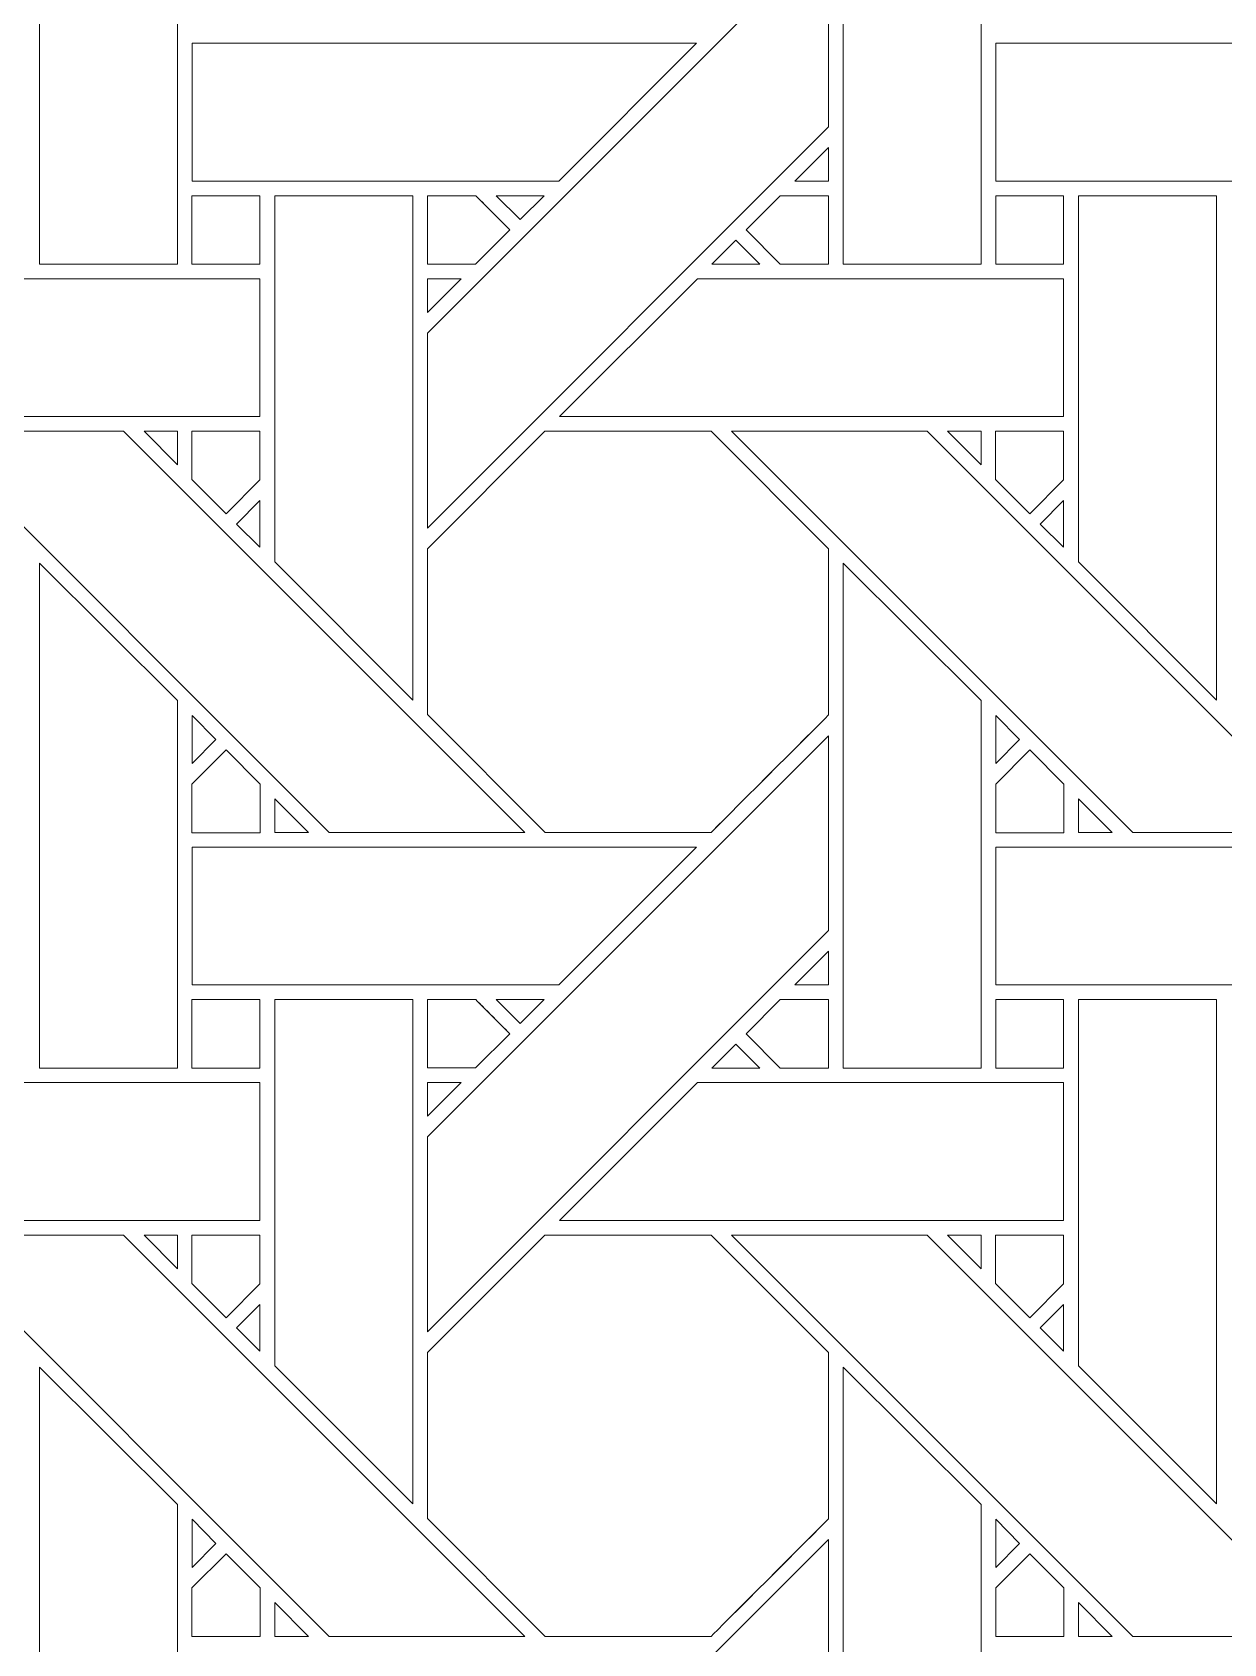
# Model space of a CAD drawing. Header units: inches. Extents: x 6.4 to 18.4, y 3.1 to 15.1.
# Drawn here: x 9.308 to 10.714, y 9.324 to 11.226 of the extents above; entities that cross this region are included whole.
import ezdxf

# ---------------------------------------------------------------- set-up
doc = ezdxf.new("R2010")
doc.units = ezdxf.units.IN
doc.header["$MEASUREMENT"] = 0
doc.layers.add('Design', color=7, linetype='Continuous', lineweight=0)

msp = doc.modelspace()

# ---------------------------------------------------------------- linework, layer by layer
at = {"layer": 'Design'}
for points, knots in [([(12.3829, 15.0948), (9.0691, 15.0948), (6.3829, 12.4085), (6.3829, 9.0948), (6.3829, 5.7811), (9.0691, 3.0948), (12.3829, 3.0948), (15.6966, 3.0948), (18.3829, 5.7811), (18.3829, 9.0948), (18.3829, 12.4085), (15.6966, 15.0948), (12.3829, 15.0948)], [0, 0, 0, 0, 1, 1, 1, 2, 2, 2, 3, 3, 3, 4, 4, 4, 4]), ([(12.3829, 14.3629), (9.4733, 14.3629), (7.1147, 12.0043), (7.1147, 9.0948), (7.1147, 6.1852), (9.4733, 3.8266), (12.3829, 3.8266), (15.2924, 3.8266), (17.651, 6.1852), (17.651, 9.0948), (17.651, 12.0043), (15.2924, 14.3629), (12.3829, 14.3629)], [0, 0, 0, 0, 1, 1, 1, 2, 2, 2, 3, 3, 3, 4, 4, 4, 4]), ([(9.3163, 10.9519), (9.3163, 10.9519), (9.3163, 11.5477), (9.3163, 11.5477), (9.3163, 11.5477), (9.4791, 11.3855), (9.4791, 11.3855), (9.4791, 11.3855), (9.4791, 10.9519), (9.4791, 10.9519), (9.4791, 10.9519), (9.3163, 10.9519), (9.3163, 10.9519)], [0, 0, 0, 0, 1, 1, 1, 2, 2, 2, 3, 3, 3, 4, 4, 4, 4]), ([(10.265, 10.9519), (10.265, 10.9519), (10.265, 11.5477), (10.265, 11.5477), (10.265, 11.5477), (10.4278, 11.3855), (10.4278, 11.3855), (10.4278, 11.3855), (10.4278, 10.9519), (10.4278, 10.9519), (10.4278, 10.9519), (10.265, 10.9519), (10.265, 10.9519)], [0, 0, 0, 0, 1, 1, 1, 2, 2, 2, 3, 3, 3, 4, 4, 4, 4]), ([(10.2479, 11.1141), (10.2479, 11.1141), (9.7742, 10.6404), (9.7742, 10.6404), (9.7742, 10.6404), (9.7742, 10.8705), (9.7742, 10.8705), (9.7742, 10.8705), (10.2479, 11.3441), (10.2479, 11.3441), (10.2479, 11.3441), (10.2479, 11.1141), (10.2479, 11.1141)], [0, 0, 0, 0, 1, 1, 1, 2, 2, 2, 3, 3, 3, 4, 4, 4, 4]), ([(10.0921, 11.2126), (10.0921, 11.2126), (9.9293, 11.0499), (9.9293, 11.0499), (9.9293, 11.0499), (9.4964, 11.0499), (9.4964, 11.0499), (9.4964, 11.0499), (9.4964, 11.2126), (9.4964, 11.2126), (9.4964, 11.2126), (10.0921, 11.2126), (10.0921, 11.2126)], [0, 0, 0, 0, 1, 1, 1, 2, 2, 2, 3, 3, 3, 4, 4, 4, 4]), ([(11.0408, 11.2126), (11.0408, 11.2126), (10.8781, 11.0499), (10.8781, 11.0499), (10.8781, 11.0499), (10.4451, 11.0499), (10.4451, 11.0499), (10.4451, 11.0499), (10.4451, 11.2126), (10.4451, 11.2126), (10.4451, 11.2126), (11.0408, 11.2126), (11.0408, 11.2126)], [0, 0, 0, 0, 1, 1, 1, 2, 2, 2, 3, 3, 3, 4, 4, 4, 4]), ([(10.2081, 11.0499), (10.2081, 11.0499), (10.2479, 11.0897), (10.2479, 11.0897), (10.2479, 11.0897), (10.2479, 11.0499), (10.2479, 11.0499), (10.2479, 11.0499), (10.2081, 11.0499), (10.2081, 11.0499)], [0, 0, 0, 0, 1, 1, 1, 2, 2, 2, 3, 3, 3, 3]), ([(9.4963, 10.9519), (9.4963, 10.9519), (9.4963, 11.0327), (9.4963, 11.0327), (9.4963, 11.0327), (9.5766, 11.0327), (9.5766, 11.0327), (9.5766, 11.0327), (9.5766, 10.9519), (9.5766, 10.9519), (9.5766, 10.9519), (9.4963, 10.9519), (9.4963, 10.9519)], [0, 0, 0, 0, 1, 1, 1, 2, 2, 2, 3, 3, 3, 4, 4, 4, 4]), ([(9.5766, 11.0327), (9.5766, 11.0327), (9.5766, 10.9519), (9.5766, 10.9519), (9.5766, 10.9519), (9.4963, 10.9519), (9.4963, 10.9519), (9.4963, 10.9519), (9.4963, 11.0327), (9.4963, 11.0327), (9.4963, 11.0327), (9.5766, 11.0327), (9.5766, 11.0327)], [0, 0, 0, 0, 1, 1, 1, 2, 2, 2, 3, 3, 3, 4, 4, 4, 4]), ([(9.7571, 11.0326), (9.7571, 11.0326), (9.7571, 10.4375), (9.7571, 10.4375), (9.7571, 10.4375), (9.5942, 10.6004), (9.5942, 10.6004), (9.5942, 10.6004), (9.5942, 11.0326), (9.5942, 11.0326), (9.5942, 11.0326), (9.7571, 11.0326), (9.7571, 11.0326)], [0, 0, 0, 0, 1, 1, 1, 2, 2, 2, 3, 3, 3, 4, 4, 4, 4]), ([(9.8313, 11.0327), (9.8364, 11.0276), (9.8672, 10.9967), (9.8716, 10.9923), (9.8716, 10.9923), (9.8312, 10.9519), (9.8312, 10.9519), (9.8312, 10.9519), (9.7742, 10.9519), (9.7742, 10.9519), (9.7742, 10.9519), (9.7742, 11.0327), (9.7742, 11.0327), (9.7742, 11.0327), (9.8313, 11.0327), (9.8313, 11.0327)], [0, 0, 0, 0, 1, 1, 1, 2, 2, 2, 3, 3, 3, 4, 4, 4, 5, 5, 5, 5]), ([(9.8557, 11.0082), (9.8557, 11.0082), (9.8716, 10.9923), (9.8716, 10.9923), (9.8716, 10.9923), (9.8312, 10.9519), (9.8312, 10.9519), (9.8312, 10.9519), (9.7742, 10.9519), (9.7742, 10.9519), (9.7742, 10.9519), (9.7742, 11.0327), (9.7742, 11.0327), (9.7742, 11.0327), (9.8313, 11.0327), (9.8313, 11.0327), (9.8366, 11.0273), (9.8465, 11.0175), (9.8557, 11.0082)], [0, 0, 0, 0, 1, 1, 1, 2, 2, 2, 3, 3, 3, 4, 4, 4, 5, 5, 5, 6, 6, 6, 6]), ([(9.8556, 11.0326), (9.8556, 11.0326), (9.9121, 11.0326), (9.9121, 11.0326), (9.9121, 11.0326), (9.8838, 11.0045), (9.8838, 11.0045), (9.8838, 11.0045), (9.8556, 11.0326), (9.8556, 11.0326)], [0, 0, 0, 0, 1, 1, 1, 2, 2, 2, 3, 3, 3, 3]), ([(10.2479, 11.0327), (10.2479, 11.0327), (10.2479, 10.9519), (10.2479, 10.9519), (10.2479, 10.9519), (10.1907, 10.9519), (10.1907, 10.9519), (10.1907, 10.9519), (10.1504, 10.9923), (10.1504, 10.9923), (10.1504, 10.9923), (10.1908, 11.0327), (10.1908, 11.0327), (10.1908, 11.0327), (10.2479, 11.0327), (10.2479, 11.0327)], [0, 0, 0, 0, 1, 1, 1, 2, 2, 2, 3, 3, 3, 4, 4, 4, 5, 5, 5, 5]), ([(10.2479, 11.0327), (10.2479, 11.0327), (10.2479, 10.9519), (10.2479, 10.9519), (10.2479, 10.9519), (10.1907, 10.9519), (10.1907, 10.9519), (10.1907, 10.9519), (10.1504, 10.9923), (10.1504, 10.9923), (10.1504, 10.9923), (10.1908, 11.0327), (10.1908, 11.0327), (10.1908, 11.0327), (10.2479, 11.0327), (10.2479, 11.0327)], [0, 0, 0, 0, 1, 1, 1, 2, 2, 2, 3, 3, 3, 4, 4, 4, 5, 5, 5, 5]), ([(10.4451, 10.9519), (10.4451, 10.9519), (10.4451, 11.0327), (10.4451, 11.0327), (10.4451, 11.0327), (10.5253, 11.0327), (10.5253, 11.0327), (10.5253, 11.0327), (10.5253, 10.9519), (10.5253, 10.9519), (10.5253, 10.9519), (10.4451, 10.9519), (10.4451, 10.9519)], [0, 0, 0, 0, 1, 1, 1, 2, 2, 2, 3, 3, 3, 4, 4, 4, 4]), ([(10.5253, 11.0327), (10.5253, 11.0327), (10.5253, 10.9519), (10.5253, 10.9519), (10.5253, 10.9519), (10.4451, 10.9519), (10.4451, 10.9519), (10.4451, 10.9519), (10.4451, 11.0327), (10.4451, 11.0327), (10.4451, 11.0327), (10.5253, 11.0327), (10.5253, 11.0327)], [0, 0, 0, 0, 1, 1, 1, 2, 2, 2, 3, 3, 3, 4, 4, 4, 4]), ([(10.5429, 10.6005), (10.5429, 10.6005), (10.5429, 11.0326), (10.5429, 11.0326), (10.5429, 11.0326), (10.7058, 11.0326), (10.7058, 11.0326), (10.7058, 11.0326), (10.7058, 10.4375), (10.7058, 10.4375), (10.7058, 10.4375), (10.5429, 10.6005), (10.5429, 10.6005)], [0, 0, 0, 0, 1, 1, 1, 2, 2, 2, 3, 3, 3, 4, 4, 4, 4]), ([(10.1666, 10.9519), (10.1666, 10.9519), (10.11, 10.9519), (10.11, 10.9519), (10.11, 10.9519), (10.1383, 10.9801), (10.1383, 10.9801), (10.1383, 10.9801), (10.1666, 10.9519), (10.1666, 10.9519)], [0, 0, 0, 0, 1, 1, 1, 2, 2, 2, 3, 3, 3, 3]), ([(9.5766, 10.9347), (9.5766, 10.9347), (9.5766, 10.7719), (9.5766, 10.7719), (9.5766, 10.7719), (8.9813, 10.7719), (8.9813, 10.7719), (8.9813, 10.7719), (9.1442, 10.9347), (9.1442, 10.9347), (9.1442, 10.9347), (9.5766, 10.9347), (9.5766, 10.9347)], [0, 0, 0, 0, 1, 1, 1, 2, 2, 2, 3, 3, 3, 4, 4, 4, 4]), ([(9.814, 10.9347), (9.814, 10.9347), (9.7742, 10.8949), (9.7742, 10.8949), (9.7742, 10.8949), (9.7742, 10.9347), (9.7742, 10.9347), (9.7742, 10.9347), (9.814, 10.9347), (9.814, 10.9347)], [0, 0, 0, 0, 1, 1, 1, 2, 2, 2, 3, 3, 3, 3]), ([(10.5253, 10.9347), (10.5253, 10.9347), (10.5253, 10.7719), (10.5253, 10.7719), (10.5253, 10.7719), (9.93, 10.7719), (9.93, 10.7719), (9.93, 10.7719), (10.0929, 10.9347), (10.0929, 10.9347), (10.0929, 10.9347), (10.5253, 10.9347), (10.5253, 10.9347)], [0, 0, 0, 0, 1, 1, 1, 2, 2, 2, 3, 3, 3, 4, 4, 4, 4]), ([(9.4156, 10.7548), (9.4156, 10.7548), (9.8892, 10.2811), (9.8892, 10.2811), (9.8892, 10.2811), (9.6582, 10.2811), (9.6582, 10.2811), (9.6582, 10.2811), (9.1846, 10.7548), (9.1846, 10.7548), (9.1846, 10.7548), (9.4156, 10.7548), (9.4156, 10.7548)], [0, 0, 0, 0, 1, 1, 1, 2, 2, 2, 3, 3, 3, 4, 4, 4, 4]), ([(9.4791, 10.7548), (9.4791, 10.7548), (9.4791, 10.715), (9.4791, 10.715), (9.4791, 10.715), (9.4397, 10.7548), (9.4397, 10.7548), (9.4397, 10.7548), (9.4791, 10.7548), (9.4791, 10.7548)], [0, 0, 0, 0, 1, 1, 1, 2, 2, 2, 3, 3, 3, 3]), ([(9.4963, 10.6976), (9.4963, 10.6976), (9.4963, 10.7548), (9.4963, 10.7548), (9.4963, 10.7548), (9.5766, 10.7548), (9.5766, 10.7548), (9.5766, 10.7548), (9.5766, 10.6972), (9.5766, 10.6972), (9.5766, 10.6972), (9.5366, 10.6573), (9.5366, 10.6573), (9.5366, 10.6573), (9.4963, 10.6976), (9.4963, 10.6976)], [0, 0, 0, 0, 1, 1, 1, 2, 2, 2, 3, 3, 3, 4, 4, 4, 5, 5, 5, 5]), ([(9.5366, 10.6573), (9.5366, 10.6573), (9.4963, 10.6976), (9.4963, 10.6976), (9.4963, 10.6976), (9.4963, 10.7548), (9.4963, 10.7548), (9.4963, 10.7548), (9.5766, 10.7548), (9.5766, 10.7548), (9.5766, 10.7548), (9.5766, 10.6972), (9.5766, 10.6972), (9.5766, 10.6972), (9.5366, 10.6573), (9.5366, 10.6573)], [0, 0, 0, 0, 1, 1, 1, 2, 2, 2, 3, 3, 3, 4, 4, 4, 5, 5, 5, 5]), ([(9.9129, 10.7548), (9.9129, 10.7548), (10.1091, 10.7548), (10.1091, 10.7548), (10.1091, 10.7548), (10.2478, 10.6161), (10.2478, 10.6161), (10.2478, 10.6161), (10.2478, 10.4199), (10.2478, 10.4199), (10.23, 10.4019), (10.1181, 10.2902), (10.1091, 10.2812), (10.1091, 10.2812), (9.9134, 10.2812), (9.9134, 10.2812), (9.9134, 10.2812), (9.7742, 10.4204), (9.7742, 10.4204), (9.7742, 10.4204), (9.7742, 10.6161), (9.7742, 10.6161), (9.7742, 10.6161), (9.9129, 10.7548), (9.9129, 10.7548)], [0, 0, 0, 0, 1, 1, 1, 2, 2, 2, 3, 3, 3, 4, 4, 4, 5, 5, 5, 6, 6, 6, 7, 7, 7, 8, 8, 8, 8]), ([(10.1091, 10.7548), (10.1091, 10.7548), (10.2478, 10.6161), (10.2478, 10.6161), (10.2478, 10.6161), (10.2478, 10.4199), (10.2478, 10.4199), (10.23, 10.4018), (10.118, 10.2901), (10.1091, 10.2812), (10.1091, 10.2812), (9.9134, 10.2812), (9.9134, 10.2812), (9.9134, 10.2812), (9.7742, 10.4204), (9.7742, 10.4204), (9.7742, 10.4204), (9.7742, 10.6161), (9.7742, 10.6161), (9.7742, 10.6161), (9.9129, 10.7548), (9.9129, 10.7548), (9.9129, 10.7548), (10.1091, 10.7548), (10.1091, 10.7548)], [0, 0, 0, 0, 1, 1, 1, 2, 2, 2, 3, 3, 3, 4, 4, 4, 5, 5, 5, 6, 6, 6, 7, 7, 7, 8, 8, 8, 8]), ([(10.838, 10.2811), (10.838, 10.2811), (10.6069, 10.2811), (10.6069, 10.2811), (10.6069, 10.2811), (10.1334, 10.7548), (10.1334, 10.7548), (10.1334, 10.7548), (10.3643, 10.7548), (10.3643, 10.7548), (10.3643, 10.7548), (10.838, 10.2811), (10.838, 10.2811)], [0, 0, 0, 0, 1, 1, 1, 2, 2, 2, 3, 3, 3, 4, 4, 4, 4]), ([(10.3884, 10.7548), (10.3884, 10.7548), (10.4279, 10.7548), (10.4279, 10.7548), (10.4279, 10.7548), (10.4279, 10.715), (10.4279, 10.715), (10.4279, 10.715), (10.3884, 10.7548), (10.3884, 10.7548)], [0, 0, 0, 0, 1, 1, 1, 2, 2, 2, 3, 3, 3, 3]), ([(10.5253, 10.7548), (10.5253, 10.7548), (10.5253, 10.6972), (10.5253, 10.6972), (10.5253, 10.6972), (10.4854, 10.6573), (10.4854, 10.6573), (10.4854, 10.6573), (10.445, 10.6976), (10.445, 10.6976), (10.445, 10.6976), (10.445, 10.7548), (10.445, 10.7548), (10.445, 10.7548), (10.5253, 10.7548), (10.5253, 10.7548)], [0, 0, 0, 0, 1, 1, 1, 2, 2, 2, 3, 3, 3, 4, 4, 4, 5, 5, 5, 5]), ([(10.5253, 10.6972), (10.5253, 10.6972), (10.4854, 10.6573), (10.4854, 10.6573), (10.4854, 10.6573), (10.445, 10.6976), (10.445, 10.6976), (10.445, 10.6976), (10.445, 10.7548), (10.445, 10.7548), (10.445, 10.7548), (10.5253, 10.7548), (10.5253, 10.7548), (10.5253, 10.7548), (10.5253, 10.6972), (10.5253, 10.6972)], [0, 0, 0, 0, 1, 1, 1, 2, 2, 2, 3, 3, 3, 4, 4, 4, 5, 5, 5, 5]), ([(9.5766, 10.6729), (9.5766, 10.6729), (9.5766, 10.6178), (9.5766, 10.6178), (9.5766, 10.6178), (9.5488, 10.6452), (9.5488, 10.6452), (9.5488, 10.6452), (9.5766, 10.6729), (9.5766, 10.6729)], [0, 0, 0, 0, 1, 1, 1, 2, 2, 2, 3, 3, 3, 3]), ([(10.5253, 10.6729), (10.5253, 10.6729), (10.5253, 10.6178), (10.5253, 10.6178), (10.5253, 10.6178), (10.4976, 10.6452), (10.4976, 10.6452), (10.4976, 10.6452), (10.5253, 10.6729), (10.5253, 10.6729)], [0, 0, 0, 0, 1, 1, 1, 2, 2, 2, 3, 3, 3, 3]), ([(9.4791, 10.4368), (9.4791, 10.4368), (9.4791, 10.0031), (9.4791, 10.0031), (9.4791, 10.0031), (9.3163, 10.0031), (9.3163, 10.0031), (9.3163, 10.0031), (9.3163, 10.599), (9.3163, 10.599), (9.3163, 10.599), (9.4791, 10.4368), (9.4791, 10.4368)], [0, 0, 0, 0, 1, 1, 1, 2, 2, 2, 3, 3, 3, 4, 4, 4, 4]), ([(10.4278, 10.4368), (10.4278, 10.4368), (10.4278, 10.0031), (10.4278, 10.0031), (10.4278, 10.0031), (10.265, 10.0031), (10.265, 10.0031), (10.265, 10.0031), (10.265, 10.599), (10.265, 10.599), (10.265, 10.599), (10.4278, 10.4368), (10.4278, 10.4368)], [0, 0, 0, 0, 1, 1, 1, 2, 2, 2, 3, 3, 3, 4, 4, 4, 4]), ([(9.4964, 10.3626), (9.4964, 10.3626), (9.4964, 10.4193), (9.4964, 10.4193), (9.4964, 10.4193), (9.5246, 10.3908), (9.5246, 10.3908), (9.5246, 10.3908), (9.4964, 10.3626), (9.4964, 10.3626)], [0, 0, 0, 0, 1, 1, 1, 2, 2, 2, 3, 3, 3, 3]), ([(10.4451, 10.3626), (10.4451, 10.3626), (10.4451, 10.4193), (10.4451, 10.4193), (10.4451, 10.4193), (10.4733, 10.3908), (10.4733, 10.3908), (10.4733, 10.3908), (10.4451, 10.3626), (10.4451, 10.3626)], [0, 0, 0, 0, 1, 1, 1, 2, 2, 2, 3, 3, 3, 3]), ([(9.7742, 9.9218), (9.7742, 9.9218), (10.2479, 10.3954), (10.2479, 10.3954), (10.2479, 10.3954), (10.2479, 10.1654), (10.2479, 10.1654), (10.2479, 10.1654), (9.7742, 9.6917), (9.7742, 9.6917), (9.7742, 9.6917), (9.7742, 9.9218), (9.7742, 9.9218)], [0, 0, 0, 0, 1, 1, 1, 2, 2, 2, 3, 3, 3, 4, 4, 4, 4]), ([(9.4963, 10.2809), (9.4963, 10.2809), (9.4963, 10.3382), (9.4963, 10.3382), (9.4963, 10.3382), (9.5367, 10.3785), (9.5367, 10.3785), (9.5367, 10.3785), (9.577, 10.3382), (9.577, 10.3382), (9.577, 10.3382), (9.577, 10.2809), (9.577, 10.2809), (9.577, 10.2809), (9.4963, 10.2809), (9.4963, 10.2809)], [0, 0, 0, 0, 1, 1, 1, 2, 2, 2, 3, 3, 3, 4, 4, 4, 5, 5, 5, 5]), ([(9.5367, 10.3785), (9.5367, 10.3785), (9.577, 10.3382), (9.577, 10.3382), (9.577, 10.3382), (9.577, 10.2809), (9.577, 10.2809), (9.577, 10.2809), (9.4963, 10.2809), (9.4963, 10.2809), (9.4963, 10.2809), (9.4963, 10.3382), (9.4963, 10.3382), (9.4963, 10.3382), (9.5367, 10.3785), (9.5367, 10.3785)], [0, 0, 0, 0, 1, 1, 1, 2, 2, 2, 3, 3, 3, 4, 4, 4, 5, 5, 5, 5]), ([(10.4451, 10.2809), (10.4451, 10.2809), (10.4451, 10.3382), (10.4451, 10.3382), (10.4451, 10.3382), (10.4854, 10.3785), (10.4854, 10.3785), (10.4854, 10.3785), (10.5257, 10.3382), (10.5257, 10.3382), (10.5257, 10.3382), (10.5257, 10.2809), (10.5257, 10.2809), (10.5257, 10.2809), (10.4451, 10.2809), (10.4451, 10.2809)], [0, 0, 0, 0, 1, 1, 1, 2, 2, 2, 3, 3, 3, 4, 4, 4, 5, 5, 5, 5]), ([(10.4854, 10.3785), (10.4854, 10.3785), (10.5257, 10.3382), (10.5257, 10.3382), (10.5257, 10.3382), (10.5257, 10.2809), (10.5257, 10.2809), (10.5257, 10.2809), (10.4451, 10.2809), (10.4451, 10.2809), (10.4451, 10.2809), (10.4451, 10.3382), (10.4451, 10.3382), (10.4451, 10.3382), (10.4854, 10.3785), (10.4854, 10.3785)], [0, 0, 0, 0, 1, 1, 1, 2, 2, 2, 3, 3, 3, 4, 4, 4, 5, 5, 5, 5]), ([(9.5943, 10.2811), (9.5943, 10.2811), (9.5943, 10.3209), (9.5943, 10.3209), (9.5943, 10.3209), (9.634, 10.2811), (9.634, 10.2811), (9.634, 10.2811), (9.5943, 10.2811), (9.5943, 10.2811)], [0, 0, 0, 0, 1, 1, 1, 2, 2, 2, 3, 3, 3, 3]), ([(10.543, 10.2811), (10.543, 10.2811), (10.543, 10.3209), (10.543, 10.3209), (10.543, 10.3209), (10.5827, 10.2811), (10.5827, 10.2811), (10.5827, 10.2811), (10.543, 10.2811), (10.543, 10.2811)], [0, 0, 0, 0, 1, 1, 1, 2, 2, 2, 3, 3, 3, 3]), ([(9.4964, 10.1012), (9.4964, 10.1012), (9.4964, 10.2639), (9.4964, 10.2639), (9.4964, 10.2639), (10.0921, 10.2639), (10.0921, 10.2639), (10.0921, 10.2639), (9.9293, 10.1012), (9.9293, 10.1012), (9.9293, 10.1012), (9.4964, 10.1012), (9.4964, 10.1012)], [0, 0, 0, 0, 1, 1, 1, 2, 2, 2, 3, 3, 3, 4, 4, 4, 4]), ([(10.4451, 10.1012), (10.4451, 10.1012), (10.4451, 10.2639), (10.4451, 10.2639), (10.4451, 10.2639), (11.0408, 10.2639), (11.0408, 10.2639), (11.0408, 10.2639), (10.8781, 10.1012), (10.8781, 10.1012), (10.8781, 10.1012), (10.4451, 10.1012), (10.4451, 10.1012)], [0, 0, 0, 0, 1, 1, 1, 2, 2, 2, 3, 3, 3, 4, 4, 4, 4]), ([(10.2081, 10.1012), (10.2081, 10.1012), (10.2479, 10.141), (10.2479, 10.141), (10.2479, 10.141), (10.2479, 10.1012), (10.2479, 10.1012), (10.2479, 10.1012), (10.2081, 10.1012), (10.2081, 10.1012)], [0, 0, 0, 0, 1, 1, 1, 2, 2, 2, 3, 3, 3, 3]), ([(9.4963, 10.0031), (9.4963, 10.0031), (9.4963, 10.0839), (9.4963, 10.0839), (9.4963, 10.0839), (9.5766, 10.0839), (9.5766, 10.0839), (9.5766, 10.0839), (9.5766, 10.0031), (9.5766, 10.0031), (9.5766, 10.0031), (9.4963, 10.0031), (9.4963, 10.0031)], [0, 0, 0, 0, 1, 1, 1, 2, 2, 2, 3, 3, 3, 4, 4, 4, 4]), ([(9.5766, 10.0839), (9.5766, 10.0839), (9.5766, 10.0031), (9.5766, 10.0031), (9.5766, 10.0031), (9.4963, 10.0031), (9.4963, 10.0031), (9.4963, 10.0031), (9.4963, 10.0839), (9.4963, 10.0839), (9.4963, 10.0839), (9.5766, 10.0839), (9.5766, 10.0839)], [0, 0, 0, 0, 1, 1, 1, 2, 2, 2, 3, 3, 3, 4, 4, 4, 4]), ([(9.7571, 10.0839), (9.7571, 10.0839), (9.7571, 9.4888), (9.7571, 9.4888), (9.7571, 9.4888), (9.5942, 9.6517), (9.5942, 9.6517), (9.5942, 9.6517), (9.5942, 10.0839), (9.5942, 10.0839), (9.5942, 10.0839), (9.7571, 10.0839), (9.7571, 10.0839)], [0, 0, 0, 0, 1, 1, 1, 2, 2, 2, 3, 3, 3, 4, 4, 4, 4]), ([(9.8313, 10.0839), (9.8364, 10.0788), (9.8672, 10.048), (9.8716, 10.0436), (9.8716, 10.0436), (9.8312, 10.0032), (9.8312, 10.0032), (9.8312, 10.0032), (9.7742, 10.0032), (9.7742, 10.0032), (9.7742, 10.0032), (9.7742, 10.0839), (9.7742, 10.0839), (9.7742, 10.0839), (9.8313, 10.0839), (9.8313, 10.0839)], [0, 0, 0, 0, 1, 1, 1, 2, 2, 2, 3, 3, 3, 4, 4, 4, 5, 5, 5, 5]), ([(9.8559, 10.0593), (9.8559, 10.0593), (9.8716, 10.0436), (9.8716, 10.0436), (9.8716, 10.0436), (9.8312, 10.0032), (9.8312, 10.0032), (9.8312, 10.0032), (9.7742, 10.0032), (9.7742, 10.0032), (9.7742, 10.0032), (9.7742, 10.0839), (9.7742, 10.0839), (9.7742, 10.0839), (9.8313, 10.0839), (9.8313, 10.0839), (9.8366, 10.0786), (9.8466, 10.0686), (9.8559, 10.0593)], [0, 0, 0, 0, 1, 1, 1, 2, 2, 2, 3, 3, 3, 4, 4, 4, 5, 5, 5, 6, 6, 6, 6]), ([(9.8556, 10.0839), (9.8556, 10.0839), (9.9121, 10.0839), (9.9121, 10.0839), (9.9121, 10.0839), (9.8838, 10.0557), (9.8838, 10.0557), (9.8838, 10.0557), (9.8556, 10.0839), (9.8556, 10.0839)], [0, 0, 0, 0, 1, 1, 1, 2, 2, 2, 3, 3, 3, 3]), ([(10.2479, 10.084), (10.2479, 10.084), (10.2479, 10.0031), (10.2479, 10.0031), (10.2479, 10.0031), (10.1907, 10.0031), (10.1907, 10.0031), (10.1907, 10.0031), (10.1504, 10.0435), (10.1504, 10.0435), (10.1504, 10.0435), (10.1908, 10.084), (10.1908, 10.084), (10.1908, 10.084), (10.2479, 10.084), (10.2479, 10.084)], [0, 0, 0, 0, 1, 1, 1, 2, 2, 2, 3, 3, 3, 4, 4, 4, 5, 5, 5, 5]), ([(10.1504, 10.0435), (10.1504, 10.0435), (10.1908, 10.084), (10.1908, 10.084), (10.1908, 10.084), (10.2479, 10.084), (10.2479, 10.084), (10.2479, 10.084), (10.2479, 10.0031), (10.2479, 10.0031), (10.2479, 10.0031), (10.1907, 10.0031), (10.1907, 10.0031), (10.1907, 10.0031), (10.1504, 10.0435), (10.1504, 10.0435)], [0, 0, 0, 0, 1, 1, 1, 2, 2, 2, 3, 3, 3, 4, 4, 4, 5, 5, 5, 5]), ([(10.4451, 10.0031), (10.4451, 10.0031), (10.4451, 10.0839), (10.4451, 10.0839), (10.4451, 10.0839), (10.5253, 10.0839), (10.5253, 10.0839), (10.5253, 10.0839), (10.5253, 10.0031), (10.5253, 10.0031), (10.5253, 10.0031), (10.4451, 10.0031), (10.4451, 10.0031)], [0, 0, 0, 0, 1, 1, 1, 2, 2, 2, 3, 3, 3, 4, 4, 4, 4]), ([(10.4451, 10.0839), (10.4451, 10.0839), (10.5253, 10.0839), (10.5253, 10.0839), (10.5253, 10.0839), (10.5253, 10.0031), (10.5253, 10.0031), (10.5253, 10.0031), (10.4451, 10.0031), (10.4451, 10.0031), (10.4451, 10.0031), (10.4451, 10.0839), (10.4451, 10.0839)], [0, 0, 0, 0, 1, 1, 1, 2, 2, 2, 3, 3, 3, 4, 4, 4, 4]), ([(10.7058, 10.0839), (10.7058, 10.0839), (10.7058, 9.4888), (10.7058, 9.4888), (10.7058, 9.4888), (10.5429, 9.6517), (10.5429, 9.6517), (10.5429, 9.6517), (10.5429, 10.0839), (10.5429, 10.0839), (10.5429, 10.0839), (10.7058, 10.0839), (10.7058, 10.0839)], [0, 0, 0, 0, 1, 1, 1, 2, 2, 2, 3, 3, 3, 4, 4, 4, 4]), ([(10.1666, 10.0031), (10.1666, 10.0031), (10.11, 10.0031), (10.11, 10.0031), (10.11, 10.0031), (10.1383, 10.0314), (10.1383, 10.0314), (10.1383, 10.0314), (10.1666, 10.0031), (10.1666, 10.0031)], [0, 0, 0, 0, 1, 1, 1, 2, 2, 2, 3, 3, 3, 3]), ([(9.1442, 9.986), (9.1442, 9.986), (9.5766, 9.986), (9.5766, 9.986), (9.5766, 9.986), (9.5766, 9.8232), (9.5766, 9.8232), (9.5766, 9.8232), (8.9813, 9.8232), (8.9813, 9.8232), (8.9813, 9.8232), (9.1442, 9.986), (9.1442, 9.986)], [0, 0, 0, 0, 1, 1, 1, 2, 2, 2, 3, 3, 3, 4, 4, 4, 4]), ([(9.814, 9.986), (9.814, 9.986), (9.7742, 9.9462), (9.7742, 9.9462), (9.7742, 9.9462), (9.7742, 9.986), (9.7742, 9.986), (9.7742, 9.986), (9.814, 9.986), (9.814, 9.986)], [0, 0, 0, 0, 1, 1, 1, 2, 2, 2, 3, 3, 3, 3]), ([(10.0929, 9.986), (10.0929, 9.986), (10.5253, 9.986), (10.5253, 9.986), (10.5253, 9.986), (10.5253, 9.8232), (10.5253, 9.8232), (10.5253, 9.8232), (9.93, 9.8232), (9.93, 9.8232), (9.93, 9.8232), (10.0929, 9.986), (10.0929, 9.986)], [0, 0, 0, 0, 1, 1, 1, 2, 2, 2, 3, 3, 3, 4, 4, 4, 4]), ([(9.4156, 9.8061), (9.4156, 9.8061), (9.8892, 9.3324), (9.8892, 9.3324), (9.8892, 9.3324), (9.6582, 9.3324), (9.6582, 9.3324), (9.6582, 9.3324), (9.1846, 9.8061), (9.1846, 9.8061), (9.1846, 9.8061), (9.4156, 9.8061), (9.4156, 9.8061)], [0, 0, 0, 0, 1, 1, 1, 2, 2, 2, 3, 3, 3, 4, 4, 4, 4]), ([(9.4791, 9.8061), (9.4791, 9.8061), (9.4791, 9.7662), (9.4791, 9.7662), (9.4791, 9.7662), (9.4397, 9.8061), (9.4397, 9.8061), (9.4397, 9.8061), (9.4791, 9.8061), (9.4791, 9.8061)], [0, 0, 0, 0, 1, 1, 1, 2, 2, 2, 3, 3, 3, 3]), ([(9.4963, 9.7489), (9.4963, 9.7489), (9.4963, 9.8061), (9.4963, 9.8061), (9.4963, 9.8061), (9.5766, 9.8061), (9.5766, 9.8061), (9.5766, 9.8061), (9.5766, 9.7485), (9.5766, 9.7485), (9.5766, 9.7485), (9.5366, 9.7085), (9.5366, 9.7085), (9.5366, 9.7085), (9.4963, 9.7489), (9.4963, 9.7489)], [0, 0, 0, 0, 1, 1, 1, 2, 2, 2, 3, 3, 3, 4, 4, 4, 5, 5, 5, 5]), ([(9.5366, 9.7085), (9.5366, 9.7085), (9.4963, 9.7489), (9.4963, 9.7489), (9.4963, 9.7489), (9.4963, 9.8061), (9.4963, 9.8061), (9.4963, 9.8061), (9.5766, 9.8061), (9.5766, 9.8061), (9.5766, 9.8061), (9.5766, 9.7485), (9.5766, 9.7485), (9.5766, 9.7485), (9.5366, 9.7085), (9.5366, 9.7085)], [0, 0, 0, 0, 1, 1, 1, 2, 2, 2, 3, 3, 3, 4, 4, 4, 5, 5, 5, 5]), ([(9.9129, 9.8061), (9.9129, 9.8061), (10.1091, 9.8061), (10.1091, 9.8061), (10.1091, 9.8061), (10.2478, 9.6673), (10.2478, 9.6673), (10.2478, 9.6673), (10.2478, 9.4711), (10.2478, 9.4711), (10.23, 9.4532), (10.1181, 9.3414), (10.1091, 9.3324), (10.1091, 9.3324), (9.9134, 9.3324), (9.9134, 9.3324), (9.9134, 9.3324), (9.7742, 9.4717), (9.7742, 9.4717), (9.7742, 9.4717), (9.7742, 9.6673), (9.7742, 9.6673), (9.7742, 9.6673), (9.9129, 9.8061), (9.9129, 9.8061)], [0, 0, 0, 0, 1, 1, 1, 2, 2, 2, 3, 3, 3, 4, 4, 4, 5, 5, 5, 6, 6, 6, 7, 7, 7, 8, 8, 8, 8]), ([(9.7742, 9.6673), (9.7742, 9.6673), (9.9129, 9.8061), (9.9129, 9.8061), (9.9129, 9.8061), (10.1091, 9.8061), (10.1091, 9.8061), (10.1091, 9.8061), (10.2478, 9.6673), (10.2478, 9.6673), (10.2478, 9.6673), (10.2478, 9.4711), (10.2478, 9.4711), (10.2301, 9.4533), (10.1182, 9.3415), (10.1091, 9.3324), (10.1091, 9.3324), (9.9134, 9.3324), (9.9134, 9.3324), (9.9134, 9.3324), (9.7742, 9.4717), (9.7742, 9.4717), (9.7742, 9.4717), (9.7742, 9.6673), (9.7742, 9.6673)], [0, 0, 0, 0, 1, 1, 1, 2, 2, 2, 3, 3, 3, 4, 4, 4, 5, 5, 5, 6, 6, 6, 7, 7, 7, 8, 8, 8, 8]), ([(10.3643, 9.8061), (10.3643, 9.8061), (10.838, 9.3324), (10.838, 9.3324), (10.838, 9.3324), (10.6069, 9.3324), (10.6069, 9.3324), (10.6069, 9.3324), (10.1334, 9.8061), (10.1334, 9.8061), (10.1334, 9.8061), (10.3643, 9.8061), (10.3643, 9.8061)], [0, 0, 0, 0, 1, 1, 1, 2, 2, 2, 3, 3, 3, 4, 4, 4, 4]), ([(10.4279, 9.8061), (10.4279, 9.8061), (10.4279, 9.7662), (10.4279, 9.7662), (10.4279, 9.7662), (10.3884, 9.8061), (10.3884, 9.8061), (10.3884, 9.8061), (10.4279, 9.8061), (10.4279, 9.8061)], [0, 0, 0, 0, 1, 1, 1, 2, 2, 2, 3, 3, 3, 3]), ([(10.5253, 9.8061), (10.5253, 9.8061), (10.5253, 9.7485), (10.5253, 9.7485), (10.5253, 9.7485), (10.4854, 9.7085), (10.4854, 9.7085), (10.4854, 9.7085), (10.445, 9.7489), (10.445, 9.7489), (10.445, 9.7489), (10.445, 9.8061), (10.445, 9.8061), (10.445, 9.8061), (10.5253, 9.8061), (10.5253, 9.8061)], [0, 0, 0, 0, 1, 1, 1, 2, 2, 2, 3, 3, 3, 4, 4, 4, 5, 5, 5, 5]), ([(10.4854, 9.7085), (10.4854, 9.7085), (10.445, 9.7489), (10.445, 9.7489), (10.445, 9.7489), (10.445, 9.8061), (10.445, 9.8061), (10.445, 9.8061), (10.5253, 9.8061), (10.5253, 9.8061), (10.5253, 9.8061), (10.5253, 9.7485), (10.5253, 9.7485), (10.5253, 9.7485), (10.4854, 9.7085), (10.4854, 9.7085)], [0, 0, 0, 0, 1, 1, 1, 2, 2, 2, 3, 3, 3, 4, 4, 4, 5, 5, 5, 5]), ([(9.5766, 9.7242), (9.5766, 9.7242), (9.5766, 9.6691), (9.5766, 9.6691), (9.5766, 9.6691), (9.5488, 9.6964), (9.5488, 9.6964), (9.5488, 9.6964), (9.5766, 9.7242), (9.5766, 9.7242)], [0, 0, 0, 0, 1, 1, 1, 2, 2, 2, 3, 3, 3, 3]), ([(10.5253, 9.7242), (10.5253, 9.7242), (10.5253, 9.6691), (10.5253, 9.6691), (10.5253, 9.6691), (10.4976, 9.6964), (10.4976, 9.6964), (10.4976, 9.6964), (10.5253, 9.7242), (10.5253, 9.7242)], [0, 0, 0, 0, 1, 1, 1, 2, 2, 2, 3, 3, 3, 3]), ([(9.4791, 9.4881), (9.4791, 9.4881), (9.4791, 9.0544), (9.4791, 9.0544), (9.4791, 9.0544), (9.3163, 9.0544), (9.3163, 9.0544), (9.3163, 9.0544), (9.3163, 9.6502), (9.3163, 9.6502), (9.3163, 9.6502), (9.4791, 9.4881), (9.4791, 9.4881)], [0, 0, 0, 0, 1, 1, 1, 2, 2, 2, 3, 3, 3, 4, 4, 4, 4]), ([(10.4278, 9.4881), (10.4278, 9.4881), (10.4278, 9.0544), (10.4278, 9.0544), (10.4278, 9.0544), (10.265, 9.0544), (10.265, 9.0544), (10.265, 9.0544), (10.265, 9.6502), (10.265, 9.6502), (10.265, 9.6502), (10.4278, 9.4881), (10.4278, 9.4881)], [0, 0, 0, 0, 1, 1, 1, 2, 2, 2, 3, 3, 3, 4, 4, 4, 4]), ([(9.4964, 9.4138), (9.4964, 9.4138), (9.4964, 9.4706), (9.4964, 9.4706), (9.4964, 9.4706), (9.5246, 9.442), (9.5246, 9.442), (9.5246, 9.442), (9.4964, 9.4138), (9.4964, 9.4138)], [0, 0, 0, 0, 1, 1, 1, 2, 2, 2, 3, 3, 3, 3]), ([(10.4451, 9.4138), (10.4451, 9.4138), (10.4451, 9.4706), (10.4451, 9.4706), (10.4451, 9.4706), (10.4733, 9.442), (10.4733, 9.442), (10.4733, 9.442), (10.4451, 9.4138), (10.4451, 9.4138)], [0, 0, 0, 0, 1, 1, 1, 2, 2, 2, 3, 3, 3, 3]), ([(9.7742, 8.9731), (9.7742, 8.9731), (10.2479, 9.4467), (10.2479, 9.4467), (10.2479, 9.4467), (10.2479, 9.2166), (10.2479, 9.2166), (10.2479, 9.2166), (9.7742, 8.743), (9.7742, 8.743), (9.7742, 8.743), (9.7742, 8.9731), (9.7742, 8.9731)], [0, 0, 0, 0, 1, 1, 1, 2, 2, 2, 3, 3, 3, 4, 4, 4, 4]), ([(9.4963, 9.3322), (9.4963, 9.3322), (9.4963, 9.3895), (9.4963, 9.3895), (9.4963, 9.3895), (9.5367, 9.4298), (9.5367, 9.4298), (9.5367, 9.4298), (9.577, 9.3895), (9.577, 9.3895), (9.577, 9.3895), (9.577, 9.3322), (9.577, 9.3322), (9.577, 9.3322), (9.4963, 9.3322), (9.4963, 9.3322)], [0, 0, 0, 0, 1, 1, 1, 2, 2, 2, 3, 3, 3, 4, 4, 4, 5, 5, 5, 5]), ([(9.5367, 9.4298), (9.5367, 9.4298), (9.577, 9.3895), (9.577, 9.3895), (9.577, 9.3895), (9.577, 9.3322), (9.577, 9.3322), (9.577, 9.3322), (9.4963, 9.3322), (9.4963, 9.3322), (9.4963, 9.3322), (9.4963, 9.3895), (9.4963, 9.3895), (9.4963, 9.3895), (9.5367, 9.4298), (9.5367, 9.4298)], [0, 0, 0, 0, 1, 1, 1, 2, 2, 2, 3, 3, 3, 4, 4, 4, 5, 5, 5, 5]), ([(10.4451, 9.3322), (10.4451, 9.3322), (10.4451, 9.3895), (10.4451, 9.3895), (10.4451, 9.3895), (10.4854, 9.4298), (10.4854, 9.4298), (10.4854, 9.4298), (10.5257, 9.3895), (10.5257, 9.3895), (10.5257, 9.3895), (10.5257, 9.3322), (10.5257, 9.3322), (10.5257, 9.3322), (10.4451, 9.3322), (10.4451, 9.3322)], [0, 0, 0, 0, 1, 1, 1, 2, 2, 2, 3, 3, 3, 4, 4, 4, 5, 5, 5, 5]), ([(10.4854, 9.4298), (10.4854, 9.4298), (10.5257, 9.3895), (10.5257, 9.3895), (10.5257, 9.3895), (10.5257, 9.3322), (10.5257, 9.3322), (10.5257, 9.3322), (10.4451, 9.3322), (10.4451, 9.3322), (10.4451, 9.3322), (10.4451, 9.3895), (10.4451, 9.3895), (10.4451, 9.3895), (10.4854, 9.4298), (10.4854, 9.4298)], [0, 0, 0, 0, 1, 1, 1, 2, 2, 2, 3, 3, 3, 4, 4, 4, 5, 5, 5, 5]), ([(9.5943, 9.3324), (9.5943, 9.3324), (9.5943, 9.3722), (9.5943, 9.3722), (9.5943, 9.3722), (9.634, 9.3324), (9.634, 9.3324), (9.634, 9.3324), (9.5943, 9.3324), (9.5943, 9.3324)], [0, 0, 0, 0, 1, 1, 1, 2, 2, 2, 3, 3, 3, 3]), ([(10.543, 9.3324), (10.543, 9.3324), (10.543, 9.3722), (10.543, 9.3722), (10.543, 9.3722), (10.5827, 9.3324), (10.5827, 9.3324), (10.5827, 9.3324), (10.543, 9.3324), (10.543, 9.3324)], [0, 0, 0, 0, 1, 1, 1, 2, 2, 2, 3, 3, 3, 3])]:
    msp.add_open_spline(points, degree=3, knots=knots, dxfattribs=at)

doc.saveas('drawing.dxf')
